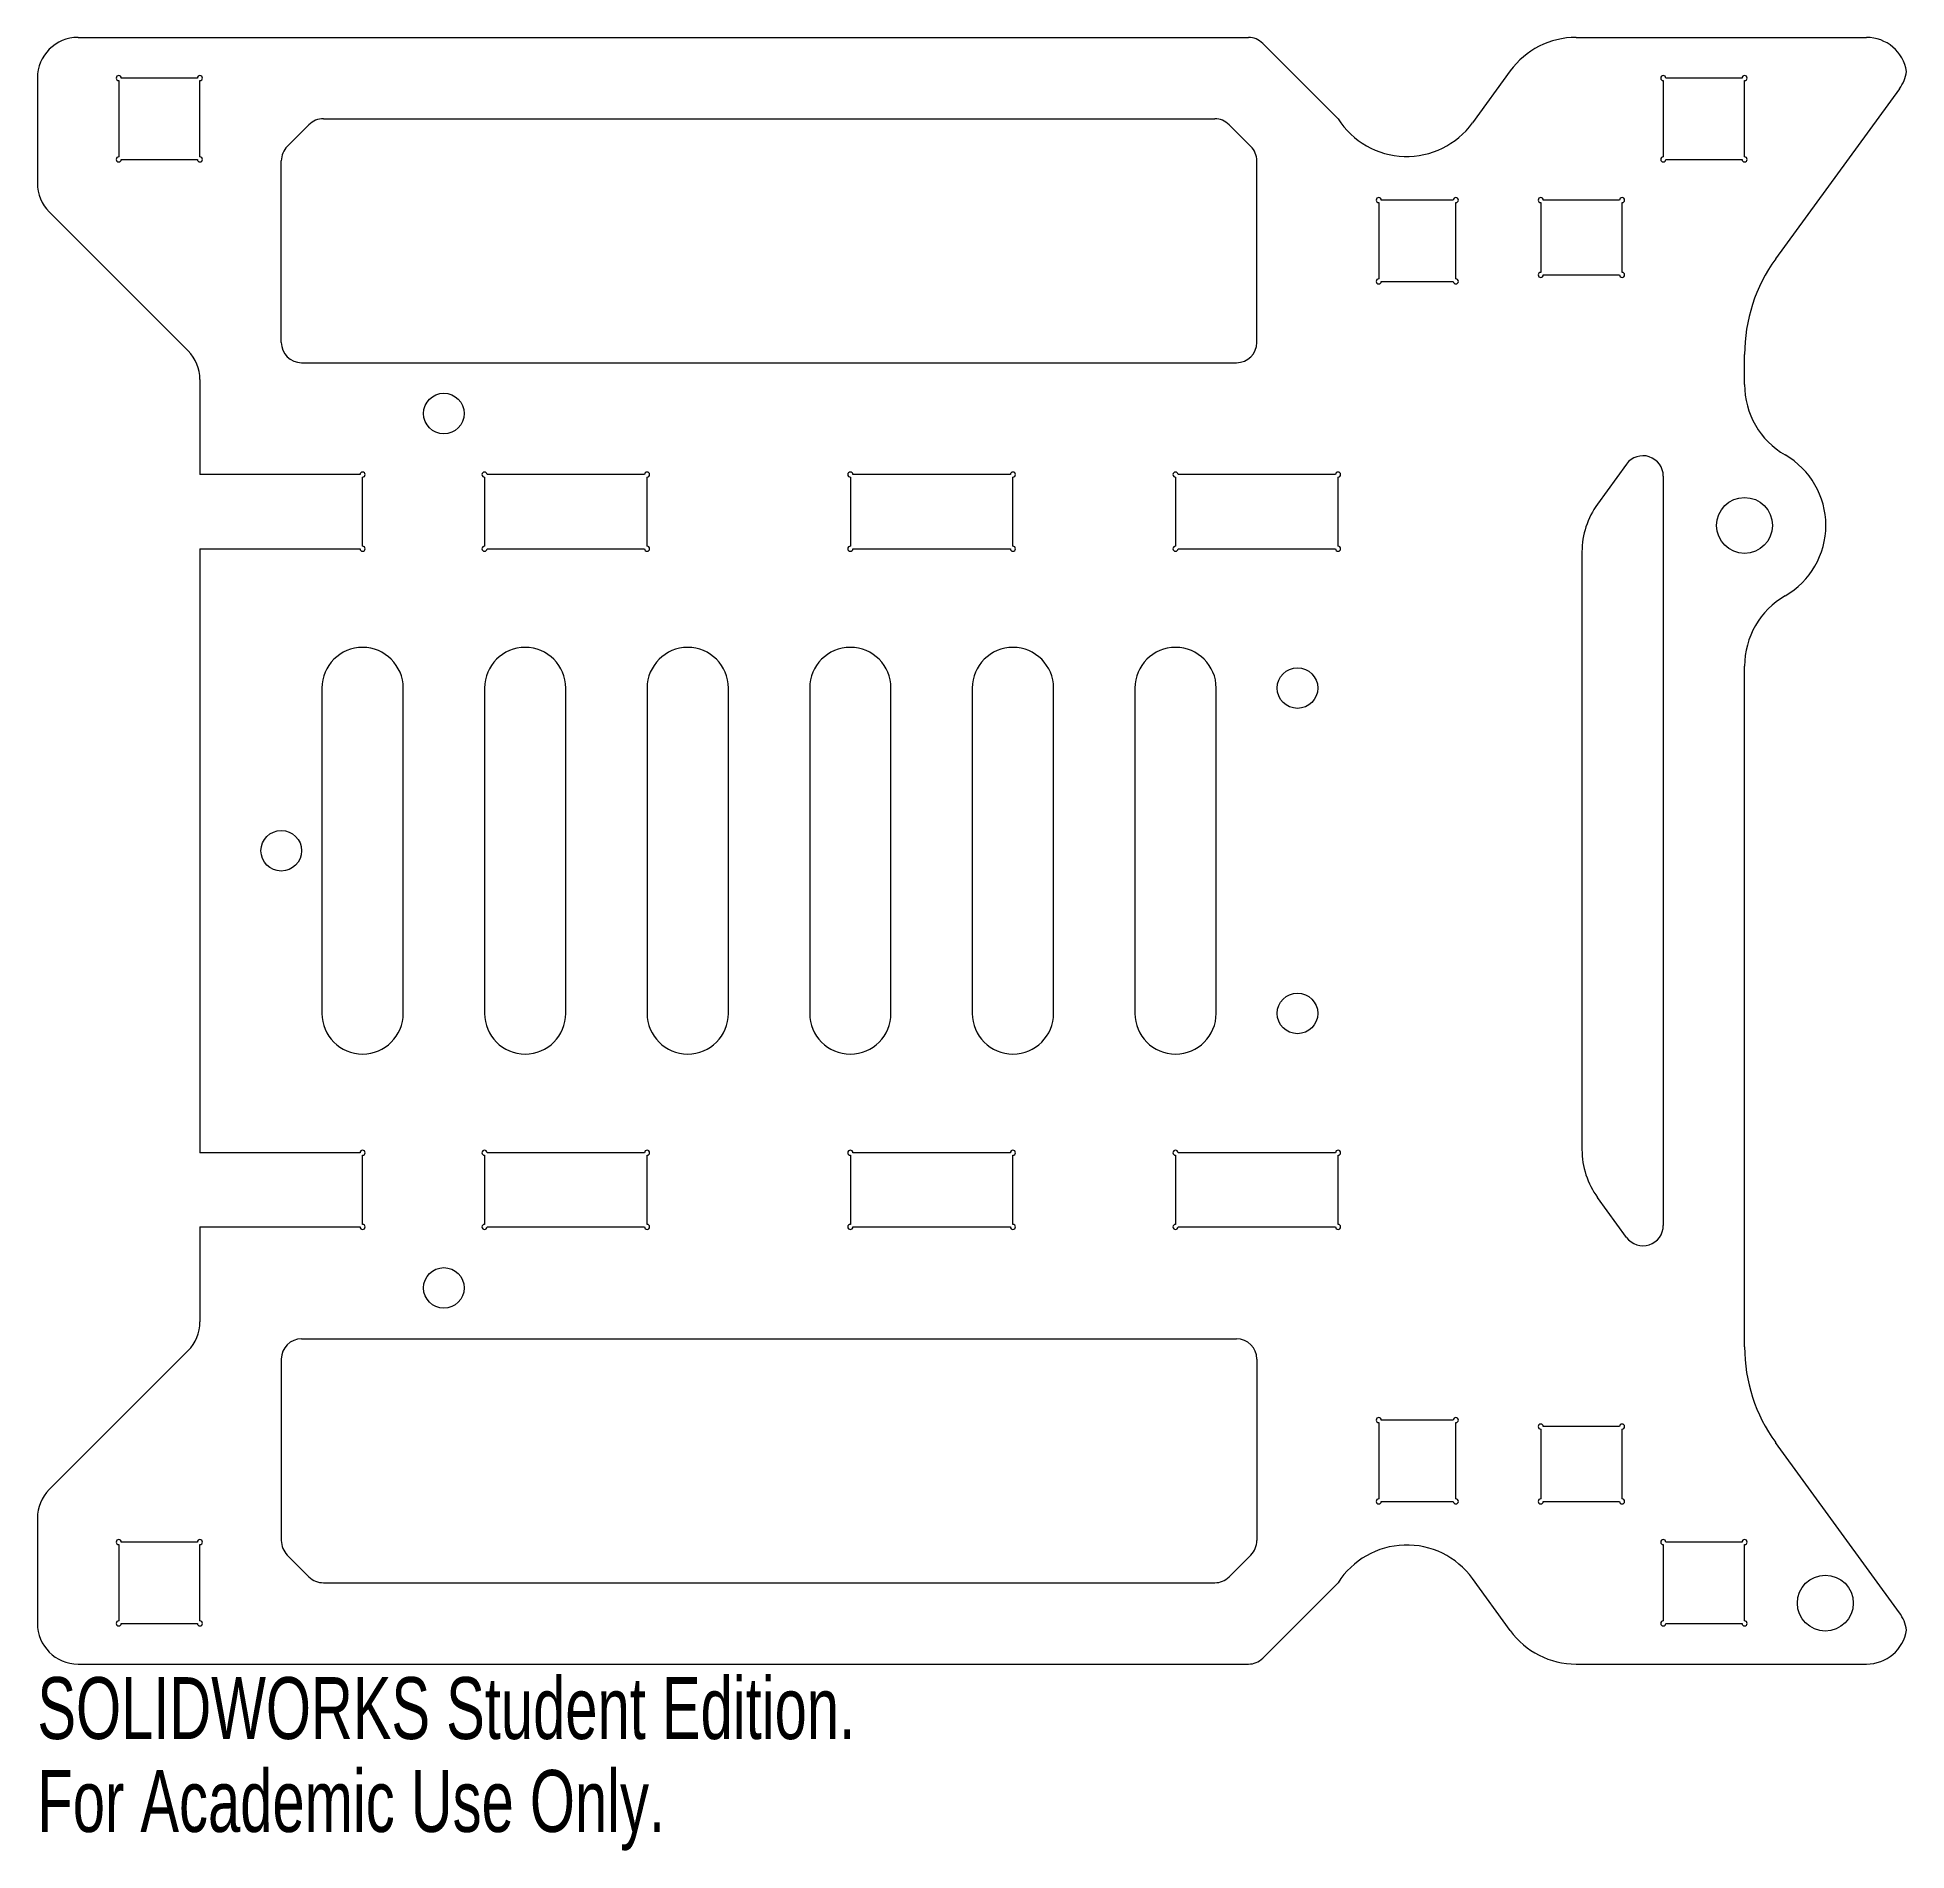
# Model space of a CAD drawing. Header units: inches. Extents: x -1.84 to 3.91, y -3.07 to 2.5.
import ezdxf

# ---------------------------------------------------------------- set-up
doc = ezdxf.new("R2010")
doc.units = ezdxf.units.IN
doc.header["$MEASUREMENT"] = 0
doc.styles.add('SLDTEXTSTYLE0', font='TXT', dxfattribs={"width": 0.7})

msp = doc.modelspace()

# ---------------------------------------------------------------- linework, layer by layer
at = {"color": 7, "linetype": 'Continuous', "lineweight": 15}
for p, q in [((-1.7106, 2.5), (1.8885, 2.5)), ((1.9327, 2.4817), (2.1644, 2.25)), ((2.8961, 2.5), (3.7894, 2.5)), ((-1.8356, 2.375), (-1.8356, 2.0518)), ((-1.5856, 2.3672), (-1.5856, 2.1328)), ((-1.3434, 2.375), (-1.5778, 2.375)), ((-1.3356, 2.1328), (-1.3356, 2.3672)), ((2.6939, 2.397), (2.5775, 2.2371)), ((3.1644, 2.3672), (3.1644, 2.1328)), ((3.4066, 2.375), (3.1722, 2.375)), ((3.4144, 2.1328), (3.4144, 2.3672)), ((3.8905, 2.3421), (3.51, 1.819)), ((-0.9562, 2.25), (1.7849, 2.25)), ((-1.0004, 2.2317), (-1.0673, 2.1648)), ((1.8291, 2.2317), (1.8961, 2.1648)), ((-1.5778, 2.125), (-1.3434, 2.125)), ((-1.0856, 1.5625), (-1.0856, 2.1206)), ((1.9144, 1.5625), (1.9144, 2.1206)), ((3.1722, 2.125), (3.4066, 2.125)), ((-1.799, 1.9634), (-1.3722, 1.5366)), ((2.2894, 1.9922), (2.2894, 1.7578)), ((2.5186, 2), (2.2972, 2)), ((2.5264, 1.7578), (2.5264, 1.9922)), ((2.7877, 1.9922), (2.7877, 1.7778)), ((3.0299, 2), (2.7955, 2)), ((3.0377, 1.7778), (3.0377, 1.9922)), ((2.2972, 1.75), (2.5186, 1.75)), ((2.7955, 1.77), (3.0299, 1.77)), ((-1.0231, 1.5), (1.8519, 1.5)), ((3.4144, 1.433), (3.4144, 1.5249)), ((-1.3356, 1.4482), (-1.3356, 1.1562)), ((-0.8434, 1.1562), (-1.3356, 1.1562)), ((0.0316, 1.1562), (-0.4528, 1.1562)), ((1.1566, 1.1562), (0.6722, 1.1562)), ((2.1566, 1.1562), (1.6722, 1.1562)), ((3.0513, 1.1883), (2.9622, 1.0657)), ((3.1644, 1.1516), (3.1644, -1.1516)), ((-0.8356, 0.936), (-0.8356, 1.1484)), ((-0.4606, 1.1484), (-0.4606, 0.936)), ((0.0394, 0.936), (0.0394, 1.1484)), ((0.6644, 1.1484), (0.6644, 0.936)), ((1.1644, 0.936), (1.1644, 1.1484)), ((1.6644, 1.1484), (1.6644, 0.936)), ((2.1644, 0.936), (2.1644, 1.1484)), ((-1.3356, 0.9282), (-1.3356, -0.9282)), ((-1.3356, 0.9282), (-0.8434, 0.9282)), ((-0.4528, 0.9282), (0.0316, 0.9282)), ((0.6722, 0.9282), (1.1566, 0.9282)), ((1.6722, 0.9282), (2.1566, 0.9282)), ((2.9144, 0.9187), (2.9144, -0.9187)), ((3.4144, -1.5249), (3.4144, 0.567)), ((-0.9606, 0.5), (-0.9606, -0.5)), ((-0.7106, -0.5), (-0.7106, 0.5)), ((-0.4606, 0.5), (-0.4606, -0.5)), ((-0.2106, -0.5), (-0.2106, 0.5)), ((0.0394, 0.5), (0.0394, -0.5)), ((0.2894, -0.5), (0.2894, 0.5)), ((0.5394, 0.5), (0.5394, -0.5)), ((0.7894, -0.5), (0.7894, 0.5)), ((1.0394, 0.5), (1.0394, -0.5)), ((1.2894, -0.5), (1.2894, 0.5)), ((1.5394, 0.5), (1.5394, -0.5)), ((1.7894, -0.5), (1.7894, 0.5)), ((-0.8434, -0.9282), (-1.3356, -0.9282)), ((-0.8356, -1.1484), (-0.8356, -0.936)), ((-0.4606, -0.936), (-0.4606, -1.1484)), ((0.0316, -0.9282), (-0.4528, -0.9282)), ((0.0394, -1.1484), (0.0394, -0.936)), ((0.6644, -0.936), (0.6644, -1.1484)), ((1.1566, -0.9282), (0.6722, -0.9282)), ((1.1644, -1.1484), (1.1644, -0.936)), ((1.6644, -0.936), (1.6644, -1.1484)), ((2.1566, -0.9282), (1.6722, -0.9282)), ((2.1644, -1.1484), (2.1644, -0.936)), ((3.0513, -1.1883), (2.9622, -1.0657)), ((-1.3356, -1.1562), (-1.3356, -1.4482)), ((-1.3356, -1.1562), (-0.8434, -1.1562)), ((-0.4528, -1.1562), (0.0316, -1.1562)), ((0.6722, -1.1562), (1.1566, -1.1562)), ((1.6722, -1.1562), (2.1566, -1.1562)), ((-1.3722, -1.5366), (-1.799, -1.9634)), ((-1.0231, -1.5), (1.8519, -1.5)), ((-1.0856, -1.5625), (-1.0856, -2.1206)), ((1.9144, -1.5625), (1.9144, -2.1206)), ((2.2894, -1.7578), (2.2894, -1.9922)), ((2.5186, -1.75), (2.2972, -1.75)), ((2.5264, -1.9922), (2.5264, -1.7578)), ((2.7877, -1.7778), (2.7877, -1.9922)), ((3.0299, -1.77), (2.7955, -1.77)), ((3.0377, -1.9922), (3.0377, -1.7778)), ((3.8905, -2.3421), (3.51, -1.819)), ((2.2972, -2), (2.5186, -2)), ((2.7955, -2), (3.0299, -2)), ((-1.8356, -2.0518), (-1.8356, -2.375)), ((-1.3434, -2.125), (-1.5778, -2.125)), ((3.4066, -2.125), (3.1722, -2.125)), ((-1.5856, -2.1328), (-1.5856, -2.3672)), ((-1.3356, -2.3672), (-1.3356, -2.1328)), ((-1.0004, -2.2317), (-1.0673, -2.1648)), ((1.8291, -2.2317), (1.8961, -2.1648)), ((3.1644, -2.1328), (3.1644, -2.3672)), ((3.4144, -2.3672), (3.4144, -2.1328)), ((2.6939, -2.397), (2.5775, -2.2371)), ((-0.9562, -2.25), (1.7849, -2.25)), ((1.9327, -2.4817), (2.1644, -2.25)), ((-1.5778, -2.375), (-1.3434, -2.375)), ((3.1722, -2.375), (3.4066, -2.375)), ((-1.7106, -2.5), (1.8885, -2.5)), ((2.8961, -2.5), (3.7894, -2.5))]:
    msp.add_line(p, q, dxfattribs=at)
for centre, radius in [((-0.5856, 1.3438), 0.0625), ((3.4144, 1), 0.0859), ((2.0394, 0.5), 0.0625), ((-1.0856, 0), 0.0625), ((2.0394, -0.5), 0.0625), ((-0.5856, -1.3438), 0.0625), ((3.6627, -2.3125), 0.0859)]:
    msp.add_circle(centre, radius, dxfattribs=at)
for centre, radius, start, end in [((-1.7106, 2.375), 0.125, 90, 180), ((1.8885, 2.4375), 0.0625, 45, 90), ((2.8961, 2.25), 0.25, 90, 143.97263), ((3.7894, 2.375), 0.125, 9.35737, 90), ((-1.5856, 2.375), 0.00781, 0, 270), ((-1.3356, 2.375), 0.00781, 270, 180), ((3.1644, 2.375), 0.00781, 0, 270), ((3.4144, 2.375), 0.00781, 270, 180), ((3.7894, 2.4156), 0.125, 323.97263, 350.64263), ((-0.9562, 2.1875), 0.0625, 90, 135), ((1.7849, 2.1875), 0.0625, 45, 90), ((2.3754, 2.3841), 0.25, 212.4378, 323.97263), ((-1.5856, 2.125), 0.00781, 90, 0), ((-1.3356, 2.125), 0.00781, 180, 90), ((-1.0231, 2.1206), 0.0625, 135, 180), ((1.8519, 2.1206), 0.0625, 0, 45), ((3.1644, 2.125), 0.00781, 90, 0), ((3.4144, 2.125), 0.00781, 180, 90), ((-1.7106, 2.0518), 0.125, 180, 225), ((2.2894, 2), 0.00781, 0, 270), ((2.5264, 2), 0.00781, 270, 180), ((2.7877, 2), 0.00781, 0, 270), ((3.0377, 2), 0.00781, 270, 180), ((3.9144, 1.5249), 0.5, 143.97263, 180), ((2.2894, 1.75), 0.00781, 90, 0), ((2.5264, 1.75), 0.00781, 180, 90), ((2.7877, 1.77), 0.00781, 90, 0), ((3.0377, 1.77), 0.00781, 180, 90), ((-1.0231, 1.5625), 0.0625, 180, 270), ((1.8519, 1.5625), 0.0625, 270, 0), ((-1.4606, 1.4482), 0.125, 0, 45), ((3.6644, 1.433), 0.25, 180, 240), ((3.1019, 1.1516), 0.0625, 0, 143.97263), ((3.4144, 1), 0.25, 300, 60), ((-0.8356, 1.1562), 0.00781, 270, 180), ((-0.4606, 1.1562), 0.00781, 0, 270), ((0.0394, 1.1562), 0.00781, 270, 180), ((0.6644, 1.1562), 0.00781, 0, 270), ((1.1644, 1.1562), 0.00781, 270, 180), ((1.6644, 1.1562), 0.00781, 0, 270), ((2.1644, 1.1562), 0.00781, 270, 180), ((3.1644, 0.9187), 0.25, 143.97263, 180), ((-0.8356, 0.9282), 0.00781, 180, 90), ((-0.4606, 0.9282), 0.00781, 90, 0), ((0.0394, 0.9282), 0.00781, 180, 90), ((0.6644, 0.9282), 0.00781, 90, 0), ((1.1644, 0.9282), 0.00781, 180, 90), ((1.6644, 0.9282), 0.00781, 90, 0), ((2.1644, 0.9282), 0.00781, 180, 90), ((3.6644, 0.567), 0.25, 120, 180), ((-0.8356, 0.5), 0.125, 0, 180), ((-0.3356, 0.5), 0.125, 0, 180), ((0.1644, 0.5), 0.125, 0, 180), ((0.6644, 0.5), 0.125, 0, 180), ((1.1644, 0.5), 0.125, 0, 180), ((1.6644, 0.5), 0.125, 0, 180), ((-0.8356, -0.5), 0.125, 180, 0), ((-0.3356, -0.5), 0.125, 180, 0), ((0.1644, -0.5), 0.125, 180, 0), ((0.6644, -0.5), 0.125, 180, 0), ((1.1644, -0.5), 0.125, 180, 0), ((1.6644, -0.5), 0.125, 180, 0), ((3.1644, -0.9187), 0.25, 180, 216.02737), ((-0.8356, -0.9282), 0.00781, 270, 180), ((-0.4606, -0.9282), 0.00781, 0, 270), ((0.0394, -0.9282), 0.00781, 270, 180), ((0.6644, -0.9282), 0.00781, 0, 270), ((1.1644, -0.9282), 0.00781, 270, 180), ((1.6644, -0.9282), 0.00781, 0, 270), ((2.1644, -0.9282), 0.00781, 270, 180), ((-0.8356, -1.1562), 0.00781, 180, 90), ((-0.4606, -1.1562), 0.00781, 90, 360), ((0.0394, -1.1562), 0.00781, 180, 90), ((0.6644, -1.1562), 0.00781, 90, 0), ((1.1644, -1.1562), 0.00781, 180, 90), ((1.6644, -1.1562), 0.00781, 90, 0), ((2.1644, -1.1562), 0.00781, 180, 90), ((3.1019, -1.1516), 0.0625, 216.02737, 0), ((-1.4606, -1.4482), 0.125, 315, 0), ((-1.0231, -1.5625), 0.0625, 90, 180), ((1.8519, -1.5625), 0.0625, 0, 90), ((3.9144, -1.5249), 0.5, 180, 216.02737), ((2.2894, -1.75), 0.00781, 0, 270), ((2.5264, -1.75), 0.00781, 270, 180), ((2.7877, -1.77), 0.00781, 0, 270), ((3.0377, -1.77), 0.00781, 270, 180), ((-1.7106, -2.0518), 0.125, 135, 180), ((2.2894, -2), 0.00781, 90, 0), ((2.5264, -2), 0.00781, 180, 90), ((2.7877, -2), 0.00781, 90, 0), ((3.0377, -2), 0.00781, 180, 90), ((-1.5856, -2.125), 0.00781, 0, 270), ((-1.3356, -2.125), 0.00781, 270, 180), ((-1.0231, -2.1206), 0.0625, 180, 225), ((1.8519, -2.1206), 0.0625, 315, 0), ((3.1644, -2.125), 0.00781, 0, 270), ((3.4144, -2.125), 0.00781, 270, 180), ((2.3754, -2.3841), 0.25, 36.02737, 147.5622), ((-0.9562, -2.1875), 0.0625, 225, 270), ((1.7849, -2.1875), 0.0625, 270, 315), ((3.7894, -2.4156), 0.125, 9.35737, 36.02737), ((-1.7106, -2.375), 0.125, 180, 270), ((-1.5856, -2.375), 0.00781, 90, 0), ((-1.3356, -2.375), 0.00781, 180, 90), ((2.8961, -2.25), 0.25, 216.02737, 270), ((3.1644, -2.375), 0.00781, 90, 0), ((3.4144, -2.375), 0.00781, 180, 90), ((3.7894, -2.375), 0.125, 270, 350.64263), ((1.8885, -2.4375), 0.0625, 270, 315)]:
    msp.add_arc(centre, radius, start, end, dxfattribs=at)

# ---------------------------------------------------------------- texts
at = {"color": 7, "linetype": 'Continuous', "char_height": 0.1903, "attachment_point": 1, "style": 'SLDTEXTSTYLE0'}
for s, insert in [('SOLIDWORKS Student Edition.', (-1.8356, -2.5401)), ('For Academic Use Only.', (-1.8356, -2.8256))]:
    msp.add_mtext(s, dxfattribs=dict(at, insert=insert))

doc.saveas('drawing.dxf')
